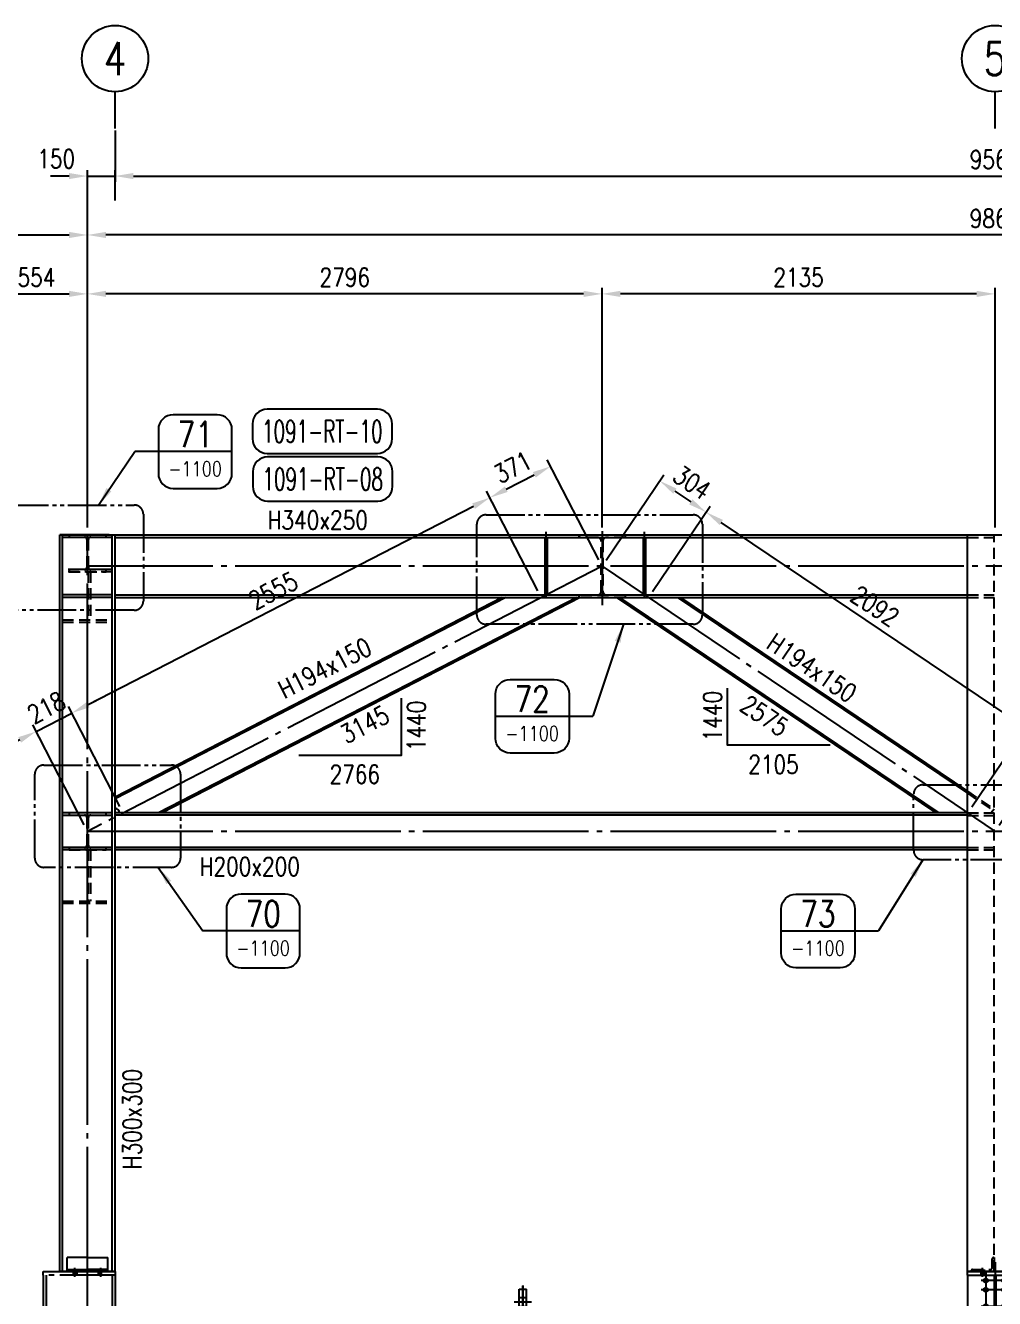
# Model space of a CAD drawing. Header units: millimetres. Extents: x 0 to 232280, y -26939 to 23794.
# Drawn here: x 179168 to 184434, y 4849 to 11764 of the extents above; entities that cross this region are included whole.
import ezdxf
from ezdxf.enums import TextEntityAlignment as Align

# ---------------------------------------------------------------- set-up
doc = ezdxf.new("R2010")
doc.units = ezdxf.units.MM
doc.header["$LTSCALE"] = 30
for name, pattern in [('JNK-CENTER', [34, 30, -1.5, 1, -1.5]), ('JNK-HIDDEN', [3, 2, -1]), ('JNK-PHANTOM', [15, 10, -1, 1, -1, 1, -1]), ('PH2', [15, 10, -1, 1, -1, 1, -1])]:
    doc.linetypes.add(name, pattern=pattern)
for name, color, linetype in [('CEN-R', 1, 'JNK-CENTER'), ('CON-C', 4, 'Continuous'), ('CON-G', 3, 'Continuous'), ('CON-W', 7, 'Continuous'), ('CON-Y', 2, 'Continuous'), ('det', 2, 'PH2'), ('Dim-W', 7, 'Continuous'), ('HID-Y', 2, 'JNK-HIDDEN'), ('PHA-M', 6, 'JNK-PHANTOM'), ('STL-OBJT', 7, 'Continuous')]:
    doc.layers.add(name, color=color, linetype=linetype)
doc.styles.add('SIMPLEX', font='simplex.shx', dxfattribs={"width": 0.8})
doc.dimstyles.new('DIM35', dxfattribs={"dimscale": 35, "dimtxt": 2.5, "dimasz": 2.5, "dimexe": 0.8, "dimexo": 1, "dimgap": 1, "dimtad": 1, "dimdec": 1, "dimdsep": 46, "dimtxsty": 'SIMPLEX', "dimcen": 0, "dimclrd": 7, "dimclre": 7, "dimclrt": 2, "dimadec": 1, "dimazin": 2, "dimtfac": 1, "dimtdec": 1, "dimtix": 1, "dimtmove": 2, "dimatfit": 2, "dimfxl": 1, "dimtfill": 1, "dimarcsym": 1})
doc.dimstyles.new('DIM40', dxfattribs={"dimscale": 40, "dimtxt": 2.5, "dimasz": 2.5, "dimexe": 1, "dimexo": 1, "dimgap": 1, "dimtad": 1, "dimdec": 0, "dimdsep": 46, "dimtxsty": 'SIMPLEX', "dimcen": 0, "dimclrd": 7, "dimclre": 7, "dimclrt": 2, "dimadec": 1, "dimazin": 2, "dimtfac": 1, "dimtdec": 0, "dimtix": 1, "dimtmove": 2, "dimatfit": 2, "dimfxl": 1, "dimtolj": 1, "dimtzin": 0, "dimarcsym": 1})

# ---------------------------------------------------------------- blocks, each defined once
blk = doc.blocks.new('*D2068')
at = {"layer": 'DEFPOINTS', "color": 0, "transparency": 16777216}
for p in [(179505.3, 10625.7), (178397.3, 8996.5), (179505.3, 8996.5)]:
    blk.add_point(p, dxfattribs=at)
at = {"layer": 'Dim-W', "color": 7, "linetype": 'ByBlock', "lineweight": -2, "transparency": 16777216}
for p, q in [((178397.3, 9036.5), (178397.3, 10657.7)), ((179505.3, 9036.5), (179505.3, 10657.7)), ((178497.3, 10625.7), (179405.3, 10625.7))]:
    blk.add_line(p, q, dxfattribs=at)
at = {"layer": 'Dim-W', "color": 7, "transparency": 16777216}
for points in [[(178497.3, 10642.4), (178497.3, 10609.1), (178397.3, 10625.7)], [(179405.3, 10642.4), (179405.3, 10609.1), (179505.3, 10625.7)]]:
    blk.add_solid(points, dxfattribs=at)
at = {"layer": 'Dim-W', "color": 2, "transparency": 16777216, "insert": (178951.3, 10715.7), "char_height": 100, "attachment_point": 5, "style": 'SIMPLEX', "bg_fill": 3, "box_fill_scale": 1.1, "bg_fill_color": 256, "bg_fill_true_color": 13158600, "bg_fill_transparency": 0}
blk.add_mtext('1108', dxfattribs=at)
blk = doc.blocks.new('*D2034')
at = {"layer": 'DEFPOINTS', "color": 0, "transparency": 16777216}
for p in [(182301.3, 10305.7), (182301.3, 8996.5), (184436.3, 8996.5)]:
    blk.add_point(p, dxfattribs=at)
at = {"layer": 'Dim-W', "color": 7, "linetype": 'ByBlock', "lineweight": -2, "transparency": 16777216}
for p, q in [((182301.3, 9036.5), (182301.3, 10337.7)), ((184336.3, 10305.7), (182401.3, 10305.7)), ((184436.3, 9036.5), (184436.3, 10337.7))]:
    blk.add_line(p, q, dxfattribs=at)
at = {"layer": 'Dim-W', "color": 7, "transparency": 16777216}
for points in [[(182401.3, 10322.4), (182401.3, 10289.1), (182301.3, 10305.7)], [(184336.3, 10322.4), (184336.3, 10289.1), (184436.3, 10305.7)]]:
    blk.add_solid(points, dxfattribs=at)
at = {"layer": 'Dim-W', "color": 2, "transparency": 16777216, "insert": (183368.8, 10395.7), "char_height": 100, "attachment_point": 5, "style": 'SIMPLEX', "bg_fill": 3, "box_fill_scale": 1.1, "bg_fill_color": 256, "bg_fill_true_color": 13158600, "bg_fill_transparency": 0}
blk.add_mtext('2135', dxfattribs=at)
blk = doc.blocks.new('*D2035')
at = {"layer": 'DEFPOINTS', "color": 0, "transparency": 16777216}
for p in [(179505.3, 10625.7), (179505.3, 8996.5), (189367.3, 8996.5)]:
    blk.add_point(p, dxfattribs=at)
at = {"layer": 'Dim-W', "color": 7, "linetype": 'ByBlock', "lineweight": -2, "transparency": 16777216}
for p, q in [((179505.3, 9036.5), (179505.3, 10657.7)), ((189367.3, 9036.5), (189367.3, 10657.7)), ((189267.3, 10625.7), (179605.3, 10625.7))]:
    blk.add_line(p, q, dxfattribs=at)
at = {"layer": 'Dim-W', "color": 7, "transparency": 16777216}
for points in [[(179605.3, 10642.4), (179605.3, 10609.1), (179505.3, 10625.7)], [(189267.3, 10642.4), (189267.3, 10609.1), (189367.3, 10625.7)]]:
    blk.add_solid(points, dxfattribs=at)
at = {"layer": 'Dim-W', "color": 2, "transparency": 16777216, "insert": (184436.3, 10715.7), "char_height": 100, "attachment_point": 5, "style": 'SIMPLEX', "bg_fill": 3, "box_fill_scale": 1.1, "bg_fill_color": 256, "bg_fill_true_color": 13158600, "bg_fill_transparency": 0}
blk.add_mtext('9862', dxfattribs=at)
blk = doc.blocks.new('*D2037')
at = {"layer": 'DEFPOINTS', "color": 0, "ltscale": 0.5, "transparency": 16777216}
for p in [(179505.3, 10305.7), (182301.3, 10305.7), (179505.3, 9036.5)]:
    blk.add_point(p, dxfattribs=at)
at = {"layer": 'Dim-W', "color": 7, "linetype": 'ByBlock', "lineweight": -2, "ltscale": 0.5, "transparency": 16777216}
for p, q in [((179505.3, 9076.5), (179505.3, 10345.7)), ((182201.3, 10305.7), (179605.3, 10305.7))]:
    blk.add_line(p, q, dxfattribs=at)
at = {"layer": 'Dim-W', "color": 7, "ltscale": 0.5, "transparency": 16777216}
for points in [[(179605.3, 10322.4), (179605.3, 10289.1), (179505.3, 10305.7)], [(182201.3, 10322.4), (182201.3, 10289.1), (182301.3, 10305.7)]]:
    blk.add_solid(points, dxfattribs=at)
at = {"layer": 'Dim-W', "color": 2, "ltscale": 0.5, "transparency": 16777216, "insert": (180903.3, 10395.7), "char_height": 100, "attachment_point": 5, "style": 'SIMPLEX'}
blk.add_mtext('\\A1;2796', dxfattribs=at)
blk = doc.blocks.new('col-line')
at = {"layer": 'CON-Y'}
blk.add_line((0, 3), (0, 8), dxfattribs=at)
blk.add_circle((0, 12.5), 4.5, dxfattribs=at)
at = {"layer": 'CON-C', "style": 'SIMPLEX', "width": 0.8}
blk.add_attdef('1', text='', height=4.5, dxfattribs=at).set_placement((0, 12.5), align=Align.MIDDLE_CENTER)
blk = doc.blocks.new('*D2039')
at = {"layer": 'DEFPOINTS', "color": 0, "transparency": 16777216}
for p in [(179655.3, 11233.7), (189217.3, 11233.7), (189217.3, 10945.7)]:
    blk.add_point(p, dxfattribs=at)
at = {"layer": 'Dim-W', "color": 7, "linetype": 'ByBlock', "lineweight": -2, "transparency": 16777216}
for p, q in [((179655.3, 11193.7), (179655.3, 10913.7)), ((189217.3, 11193.7), (189217.3, 10913.7)), ((179755.3, 10945.7), (189117.3, 10945.7))]:
    blk.add_line(p, q, dxfattribs=at)
at = {"layer": 'Dim-W', "color": 7, "transparency": 16777216}
for points in [[(179755.3, 10962.4), (179755.3, 10929.1), (179655.3, 10945.7)], [(189117.3, 10962.4), (189117.3, 10929.1), (189217.3, 10945.7)]]:
    blk.add_solid(points, dxfattribs=at)
at = {"layer": 'Dim-W', "color": 2, "transparency": 16777216, "insert": (184436.3, 11035.7), "char_height": 100, "attachment_point": 5, "style": 'SIMPLEX', "bg_fill": 3, "box_fill_scale": 1.1, "bg_fill_color": 256, "bg_fill_true_color": 13158600, "bg_fill_transparency": 0}
blk.add_mtext('9562', dxfattribs=at)
blk = doc.blocks.new('*D2041')
at = {"layer": 'DEFPOINTS', "color": 0, "transparency": 16777216}
for p in [(179655.3, 10945.7), (179655.3, 10772.6), (179505.3, 10153.9)]:
    blk.add_point(p, dxfattribs=at)
at = {"layer": 'Dim-W', "color": 7, "linetype": 'ByBlock', "lineweight": -2, "transparency": 16777216}
for p, q in [((179405.3, 10945.7), (179305.3, 10945.7)), ((179505.3, 10193.9), (179505.3, 10977.7)), ((179505.3, 10945.7), (179655.3, 10945.7)), ((179655.3, 10812.6), (179655.3, 10977.7)), ((179755.3, 10945.7), (179855.3, 10945.7))]:
    blk.add_line(p, q, dxfattribs=at)
at = {"layer": 'Dim-W', "color": 7, "transparency": 16777216}
blk.add_solid([(179755.3, 10962.4), (179755.3, 10929.1), (179655.3, 10945.7)], dxfattribs=at)
at = {"layer": 'Dim-W', "color": 2, "transparency": 16777216, "insert": (179335.3, 11039.1), "char_height": 100, "attachment_point": 5, "style": 'SIMPLEX', "bg_fill": 3, "box_fill_scale": 1.1, "bg_fill_color": 256, "bg_fill_true_color": 13158600, "bg_fill_transparency": 0}
blk.add_mtext('150', dxfattribs=at)
at = {"layer": 'Dim-W', "color": 7, "transparency": 16777216}
blk.add_solid([(179405.3, 10962.4), (179405.3, 10929.1), (179505.3, 10945.7)], dxfattribs=at)
blk = doc.blocks.new('A$C0FF90F90')
at = {"layer": 'Dim-W', "ltscale": 0.5}
blk.add_lwpolyline([(-70.3, -1485.7), (2297.7, -1485.7), (2322.9, -1449.6), (2304.1, -1519.2), (2334.6, -1485.7), (7267.6, -1485.7), (7292.8, -1449.6), (7274, -1519.2), (7304.5, -1485.7), (10458.5, -1485.7)], dxfattribs=at)
at = {"layer": 'PHA-M'}
for p, q in [((0, -20), (0, 0)), ((0, 0), (390, 0)), ((390, 0), (390, -20)), ((5321, 0), (5021, 0)), ((5021, -20), (5021, 0)), ((5171, 50), (5171, -1485.7)), ((5321, -20), (5321, 0)), ((10342, 0), (9952, 0)), ((9952, 0), (9952, -20)), ((10342, -20), (10342, 0)), ((0, -20), (0, -1485.7)), ((390, -20), (0, -20)), ((16, -20), (16, -1485.7)), ((374, -20), (374, -1485.7)), ((390, -20), (390, -1485.7)), ((5021, -20), (5021, -1485.7)), ((5021, -20), (5321, -20)), ((5247, -50), (5095, -50)), ((5121, 0), (5121, -221)), ((5166, -20), (5166, -1485.7)), ((5176, -20), (5176, -1485.7)), ((5221, 0), (5221, -221)), ((5321, -20), (5321, -1485.7)), ((9952, -20), (9952, -1485.7)), ((9952, -20), (10342, -20)), ((9968, -20), (9968, -1485.7)), ((10326, -20), (10326, -1485.7)), ((10342, -20), (10342, -1485.7)), ((2586, -266), (2586, -96)), ((2586, -96), (2626, -96)), ((2606, -76.3), (2606, -266)), ((2606, -326.4), (2606, -77.9)), ((2626, -266), (2626, -96)), ((5247, -100), (5095, -100)), ((7716, -266), (7716, -96)), ((7756, -96), (7716, -96)), ((7736, -76.3), (7736, -266)), ((7736, -326.4), (7736, -77.9)), ((7756, -266), (7756, -96)), ((2558.5, -166), (2653.5, -166)), ((2586, -142), (2626, -142)), ((2586, -190), (2626, -190)), ((5247, -190), (5095, -190)), ((7783.5, -166), (7688.5, -166)), ((7756, -142), (7716, -142)), ((7756, -190), (7716, -190)), ((2416, -266), (2796, -266)), ((2416, -266), (2416, -306)), ((2444.5, -266), (2444.5, -306)), ((2456, -256), (2456, -325)), ((2467.5, -266), (2467.5, -306)), ((2744.5, -266), (2744.5, -306)), ((2756, -256), (2756, -325)), ((2767.5, -266), (2767.5, -306)), ((2796, -266), (2796, -306)), ((7926, -266), (7546, -266)), ((7546, -266), (7546, -306)), ((7574.5, -266), (7574.5, -306)), ((7586, -256), (7586, -325)), ((7597.5, -266), (7597.5, -306)), ((7874.5, -266), (7874.5, -306)), ((7886, -256), (7886, -325)), ((7897.5, -266), (7897.5, -306)), ((7926, -266), (7926, -306)), ((140, -306), (390, -306)), ((140, -396), (140, -306)), ((155.4, -327.8), (150, -389.6)), ((360.6, -315), (169.4, -315)), ((380, -389.6), (374.6, -327.8)), ((5021, -300), (390, -300)), ((5021, -306), (390, -306)), ((390, -306), (390, -1485.7)), ((390, -306), (390, -396)), ((390, -315), (5166, -315)), ((396.5, -315), (396.5, -1485.7)), ((465, -396), (465, -315)), ((494.5, -300), (494.5, -315)), ((506, -285), (506, -330)), ((517.5, -300), (517.5, -315)), ((754.5, -300), (754.5, -315)), ((766, -285), (766, -330)), ((777.5, -300), (777.5, -315)), ((1054.5, -300), (1054.5, -315)), ((1066, -285), (1066, -330)), ((1077.5, -300), (1077.5, -315)), ((1354.5, -300), (1354.5, -315)), ((1366, -285), (1366, -330)), ((1377.5, -300), (1377.5, -315)), ((1525, -396), (1525, -315)), ((1584, -1485.7), (1584, -315)), ((1590, -396), (1590, -315)), ((1654.5, -300), (1654.5, -315)), ((1666, -285), (1666, -330)), ((1677.5, -300), (1677.5, -315)), ((1954.5, -300), (1954.5, -315)), ((1966, -285), (1966, -330)), ((1977.5, -300), (1977.5, -315)), ((2144.5, -300), (2144.5, -315)), ((2156, -285), (2156, -330)), ((2167.5, -300), (2167.5, -315)), ((2416, -306), (2796, -306)), ((2444.5, -300), (2444.5, -315)), ((2456, -285), (2456, -330)), ((2467.5, -300), (2467.5, -315)), ((2596, -315), (2596, -396)), ((2606, -306), (2606, -629.9)), ((2616, -315), (2616, -396)), ((2744.5, -300), (2744.5, -315)), ((2756, -285), (2756, -330)), ((2767.5, -300), (2767.5, -315)), ((2790, -396), (2790, -315)), ((2796, -1485.7), (2796, -315)), ((2855, -396), (2855, -315)), ((3024.5, -300), (3024.5, -315)), ((3036, -285), (3036, -330)), ((3047.5, -300), (3047.5, -315)), ((3274.5, -300), (3274.5, -315)), ((3286, -285), (3286, -330)), ((3297.5, -300), (3297.5, -315)), ((3604.5, -300), (3604.5, -315)), ((3616, -285), (3616, -330)), ((3627.5, -300), (3627.5, -315)), ((3904.5, -300), (3904.5, -315)), ((3916, -285), (3916, -330)), ((3927.5, -300), (3927.5, -315)), ((3990, -396), (3990, -315)), ((3996, -315), (3996, -1485.7)), ((4055, -396), (4055, -315)), ((4204.5, -300), (4204.5, -315)), ((4216, -285), (4216, -330)), ((4227.5, -300), (4227.5, -315)), ((4504.5, -300), (4504.5, -315)), ((4516, -285), (4516, -330)), ((4527.5, -300), (4527.5, -315)), ((4804.5, -300), (4804.5, -315)), ((4816, -285), (4816, -330)), ((4827.5, -300), (4827.5, -315)), ((4954.5, -300), (4954.5, -315)), ((4966, -285), (4966, -330)), ((4977.5, -300), (4977.5, -315)), ((5166, -306), (5021, -306)), ((5176, -306), (5321, -306)), ((9952, -315), (5176, -315)), ((5321, -300), (9952, -300)), ((9952, -306), (5321, -306)), ((5364.5, -300), (5364.5, -315)), ((5376, -285), (5376, -330)), ((5387.5, -300), (5387.5, -315)), ((5514.5, -300), (5514.5, -315)), ((5526, -285), (5526, -330)), ((5537.5, -300), (5537.5, -315)), ((5814.5, -300), (5814.5, -315)), ((5826, -285), (5826, -330)), ((5837.5, -300), (5837.5, -315)), ((6114.5, -300), (6114.5, -315)), ((6126, -285), (6126, -330)), ((6137.5, -300), (6137.5, -315)), ((6287, -396), (6287, -315)), ((6346, -315), (6346, -1485.7)), ((6352, -396), (6352, -315)), ((6414.5, -300), (6414.5, -315)), ((6426, -285), (6426, -330)), ((6437.5, -300), (6437.5, -315)), ((6714.5, -300), (6714.5, -315)), ((6726, -285), (6726, -330)), ((6737.5, -300), (6737.5, -315)), ((7014.5, -300), (7014.5, -315)), ((7026, -285), (7026, -330)), ((7037.5, -300), (7037.5, -315)), ((7294.5, -300), (7294.5, -315)), ((7306, -285), (7306, -330)), ((7317.5, -300), (7317.5, -315)), ((7487, -396), (7487, -315)), ((7926, -306), (7546, -306)), ((7546, -1485.7), (7546, -315)), ((7552, -396), (7552, -315)), ((7574.5, -300), (7574.5, -315)), ((7586, -285), (7586, -330)), ((7597.5, -300), (7597.5, -315)), ((7726, -315), (7726, -396)), ((7736, -306), (7736, -629.9)), ((7746, -315), (7746, -396)), ((7874.5, -300), (7874.5, -315)), ((7886, -285), (7886, -330)), ((7897.5, -300), (7897.5, -315)), ((8174.5, -300), (8174.5, -315)), ((8186, -285), (8186, -330)), ((8197.5, -300), (8197.5, -315)), ((8364.5, -300), (8364.5, -315)), ((8376, -285), (8376, -330)), ((8387.5, -300), (8387.5, -315)), ((8664.5, -300), (8664.5, -315)), ((8676, -285), (8676, -330)), ((8687.5, -300), (8687.5, -315)), ((8752, -396), (8752, -315)), ((8758, -1485.7), (8758, -315)), ((8817, -396), (8817, -315)), ((8964.5, -300), (8964.5, -315)), ((8976, -285), (8976, -330)), ((8987.5, -300), (8987.5, -315)), ((9264.5, -300), (9264.5, -315)), ((9276, -285), (9276, -330)), ((9287.5, -300), (9287.5, -315)), ((9564.5, -300), (9564.5, -315)), ((9576, -285), (9576, -330)), ((9587.5, -300), (9587.5, -315)), ((9824.5, -300), (9824.5, -315)), ((9836, -285), (9836, -330)), ((9847.5, -300), (9847.5, -315)), ((9877, -396), (9877, -315)), ((9945.5, -315), (9945.5, -1485.7)), ((9952, -306), (9952, -1485.7)), ((10202, -306), (9952, -306)), ((9952, -306), (9952, -396)), ((9962, -389.6), (9967.4, -327.8)), ((9981.4, -315), (10172.6, -315)), ((10186.6, -327.8), (10192, -389.6)), ((10202, -396), (10202, -306)), ((143, -396), (140, -396)), ((411.5, -366), (359, -366)), ((396.5, -354.5), (374, -354.5)), ((396.5, -377.5), (374, -377.5)), ((390, -396), (387, -396)), ((5021, -396), (390, -396)), ((5281, -356), (425, -356)), ((425, -356), (425, -1485.7)), ((465, -396), (465, -1485.7)), ((1525, -396), (1525, -1485.7)), ((1590, -396), (1590, -1485.7)), ((2506, -396), (2506, -596)), ((2596, -396), (2596, -596)), ((2616, -396), (2616, -596)), ((2706, -396), (2706, -596)), ((2790, -396), (2790, -1485.7)), ((2855, -396), (2855, -1485.7)), ((3990, -396), (3990, -1485.7)), ((4055, -1485.7), (4055, -396)), ((5166, -396), (5021, -396)), ((5176, -396), (5321, -396)), ((5281, -356), (9917, -356)), ((5321, -396), (9952, -396)), ((6287, -1485.7), (6287, -396)), ((6352, -396), (6352, -1485.7)), ((7487, -396), (7487, -1485.7)), ((7552, -396), (7552, -1485.7)), ((7636, -396), (7636, -596)), ((7726, -396), (7726, -596)), ((7746, -396), (7746, -596)), ((7836, -396), (7836, -596)), ((8752, -396), (8752, -1485.7)), ((8817, -396), (8817, -1485.7)), ((9877, -396), (9877, -1485.7)), ((9917, -356), (9917, -1485.7)), ((9930.5, -366), (9983, -366)), ((9945.5, -354.5), (9968, -354.5)), ((9945.5, -377.5), (9968, -377.5)), ((9952, -396), (9955, -396)), ((10199, -396), (10202, -396)), ((411.5, -516), (359, -516)), ((396.5, -504.5), (374, -504.5)), ((396.5, -527.5), (374, -527.5)), ((9930.5, -516), (9983, -516)), ((9945.5, -504.5), (9968, -504.5)), ((9945.5, -527.5), (9968, -527.5)), ((2506, -596), (2706, -596)), ((7836, -596), (7636, -596)), ((411.5, -746), (359, -746)), ((411.5, -746), (359, -746)), ((396.5, -734.5), (374, -734.5)), ((396.5, -734.5), (374, -734.5)), ((396.5, -757.5), (374, -757.5)), ((396.5, -757.5), (374, -757.5)), ((9930.5, -746), (9983, -746)), ((9930.5, -746), (9983, -746)), ((9945.5, -734.5), (9968, -734.5)), ((9945.5, -734.5), (9968, -734.5)), ((9945.5, -757.5), (9968, -757.5)), ((9945.5, -757.5), (9968, -757.5)), ((396.5, -964.5), (374, -964.5)), ((9945.5, -964.5), (9968, -964.5)), ((265, -1030), (390, -1030)), ((265, -1095), (265, -1030)), ((372.1, -1036), (282.9, -1036)), ((411.5, -976), (359, -976)), ((396.5, -987.5), (374, -987.5)), ((390, -1030), (390, -1095)), ((9930.5, -976), (9983, -976)), ((9945.5, -987.5), (9968, -987.5)), ((10077, -1030), (9952, -1030)), ((9952, -1030), (9952, -1095)), ((9969.9, -1036), (10059.1, -1036)), ((10077, -1095), (10077, -1030)), ((266.8, -1095), (265, -1095)), ((274.9, -1043.3), (270.7, -1091.3)), ((384.3, -1091.3), (380.1, -1043.3)), ((390, -1095), (388.2, -1095)), ((9952, -1095), (9953.8, -1095)), ((9957.7, -1091.3), (9961.9, -1043.3)), ((10067.1, -1043.3), (10071.3, -1091.3)), ((10075.2, -1095), (10077, -1095)), ((411.5, -1206), (359, -1206)), ((396.5, -1194.5), (374, -1194.5)), ((396.5, -1217.5), (374, -1217.5)), ((9930.5, -1206), (9983, -1206)), ((9945.5, -1194.5), (9968, -1194.5)), ((9945.5, -1217.5), (9968, -1217.5))]:
    blk.add_line(p, q, dxfattribs=at)
for centre in [(5121, -50), (5221, -50), (5121, -100), (5221, -100), (5121, -190), (5221, -190)]:
    blk.add_circle(centre, 11.5, dxfattribs=at)
for centre, radius, start, end in [((169.4, -329), 14, 90, 175), ((360.6, -329), 14, 5, 90), ((9981.4, -329), 14, 90, 175), ((10172.6, -329), 14, 5, 90), ((143, -389), 7, 270, 355), ((387, -389), 7, 185, 270), ((9955, -389), 7, 270, 355), ((10199, -389), 7, 185, 270), ((282.9, -1044), 8, 90, 175), ((372.1, -1044), 8, 5, 90), ((9969.9, -1044), 8, 90, 175), ((10059.1, -1044), 8, 5, 90), ((266.8, -1091), 4, 270, 355), ((388.2, -1091), 4, 185, 270), ((9953.8, -1091), 4, 270, 355), ((10075.2, -1091), 4, 185, 270)]:
    blk.add_arc(centre, radius, start, end, dxfattribs=at)
blk = doc.blocks.new('*D1992')
at = {"layer": 'DEFPOINTS', "color": 0, "ltscale": 0.5, "transparency": 16777216}
for p in [(179505.3, 10305.7), (178951.3, 9345.1), (179505.3, 9076.5)]:
    blk.add_point(p, dxfattribs=at)
at = {"layer": 'Dim-W', "color": 7, "linetype": 'ByBlock', "lineweight": -2, "ltscale": 0.5, "transparency": 16777216}
for p, q in [((178951.3, 9385.1), (178951.3, 10345.7)), ((179051.3, 10305.7), (179405.3, 10305.7)), ((179505.3, 9116.5), (179505.3, 10345.7))]:
    blk.add_line(p, q, dxfattribs=at)
at = {"layer": 'Dim-W', "color": 7, "ltscale": 0.5, "transparency": 16777216}
for points in [[(179051.3, 10322.4), (179051.3, 10289.1), (178951.3, 10305.7)], [(179405.3, 10322.4), (179405.3, 10289.1), (179505.3, 10305.7)]]:
    blk.add_solid(points, dxfattribs=at)
at = {"layer": 'Dim-W', "color": 2, "ltscale": 0.5, "transparency": 16777216, "insert": (179228.3, 10395.7), "char_height": 100, "attachment_point": 5, "style": 'SIMPLEX'}
blk.add_mtext('\\A1;554', dxfattribs=at)
blk = doc.blocks.new('A$C07F72FA7')
at = {"layer": 'CON-W'}
h = blk.add_hatch(color=256, dxfattribs=at)
h.paths.add_polyline_path([(51.5, -65), (40, -65), (40, -75), (51.5, -75)])
h.paths.add_polyline_path([(51.5, -75), (40, -75), (40, -95), (51.5, -95)])
h.paths.add_polyline_path([(40, -75), (28.5, -75), (28.5, -95), (40, -95)])
h.paths.add_polyline_path([(40, -75), (40, -65), (28.5, -65), (28.5, -75)])
h = blk.add_hatch(color=256, dxfattribs=at)
h.paths.add_polyline_path([(168.5, -65), (180, -65), (180, -75), (168.5, -75)])
h.paths.add_polyline_path([(168.5, -75), (180, -75), (180, -95), (168.5, -95)])
h.paths.add_polyline_path([(180, -75), (191.5, -75), (191.5, -95), (180, -95)])
h.paths.add_polyline_path([(180, -75), (180, -65), (191.5, -65), (191.5, -75)])
at = {"layer": 'CEN-R'}
for p, q in [((40, -55), (40, -105)), ((180, -55), (180, -105))]:
    blk.add_line(p, q, dxfattribs=at)
at = {"layer": 'CON-G'}
for p, q in [((0, -75), (0, 0)), ((110, 0), (0, 0)), ((110, 0), (220, 0)), ((220, -75), (220, 0)), ((0, -65), (110, -65)), ((220, -65), (110, -65)), ((0, -75), (110, -75)), ((220, -75), (110, -75))]:
    blk.add_line(p, q, dxfattribs=at)
at = {"layer": 'HID-Y'}
for p, q in [((51.5, -65), (51.5, -95)), ((168.5, -65), (168.5, -95))]:
    blk.add_line(p, q, dxfattribs=at)
blk = doc.blocks.new('*D1958')
at = {"layer": 'DEFPOINTS', "color": 0, "ltscale": 0.5, "transparency": 16777216}
for p in [(179420.1, 8028.8), (179699.4, 7486.5), (179505.3, 7386.5)]:
    blk.add_point(p, dxfattribs=at)
at = {"layer": 'Dim-W', "color": 7, "linetype": 'ByBlock', "lineweight": -2, "ltscale": 0.5, "transparency": 16777216}
for p, q in [((179509, 8074.6), (179597.9, 8120.4)), ((179226, 7928.8), (179420.1, 8028.8)), ((179681.1, 7522.1), (179401.8, 8064.4)), ((179487, 7422.1), (179207.7, 7964.4)), ((179137.1, 7883), (179048.2, 7837.3))]:
    blk.add_line(p, q, dxfattribs=at)
at = {"layer": 'Dim-W', "color": 7, "ltscale": 0.5, "transparency": 16777216}
for points in [[(179501.4, 8089.4), (179516.7, 8059.8), (179420.1, 8028.8)], [(179129.4, 7897.9), (179144.7, 7868.2), (179226, 7928.8)]]:
    blk.add_solid(points, dxfattribs=at)
at = {"layer": 'Dim-W', "color": 2, "ltscale": 0.5, "transparency": 16777216, "insert": (179281.9, 8058.8), "char_height": 100, "attachment_point": 5, "rotation": 27.24944, "style": 'SIMPLEX'}
blk.add_mtext('\\A1;218', dxfattribs=at)
blk = doc.blocks.new('*D1959')
at = {"layer": 'DEFPOINTS', "color": 0, "ltscale": 0.5, "transparency": 16777216}
for p in [(181691.9, 9198.8), (181971.2, 8656.5), (179699.4, 7486.5)]:
    blk.add_point(p, dxfattribs=at)
at = {"layer": 'Dim-W', "color": 7, "linetype": 'ByBlock', "lineweight": -2, "ltscale": 0.5, "transparency": 16777216}
for p, q in [((181952.9, 8692.1), (181673.6, 9234.4)), ((179509, 8074.6), (181603, 9153)), ((179681.1, 7522.1), (179401.8, 8064.4))]:
    blk.add_line(p, q, dxfattribs=at)
at = {"layer": 'Dim-W', "color": 7, "ltscale": 0.5, "transparency": 16777216}
for points in [[(181595.4, 9167.9), (181610.6, 9138.2), (181691.9, 9198.8)], [(179501.4, 8089.4), (179516.7, 8059.8), (179420.1, 8028.8)]]:
    blk.add_solid(points, dxfattribs=at)
at = {"layer": 'Dim-W', "color": 2, "ltscale": 0.5, "transparency": 16777216, "insert": (180514.8, 8693.8), "char_height": 100, "attachment_point": 5, "rotation": 27.24944, "style": 'SIMPLEX'}
blk.add_mtext('\\A1;2555', dxfattribs=at)
blk = doc.blocks.new('*D1960')
at = {"layer": 'DEFPOINTS', "color": 0, "ltscale": 0.5, "transparency": 16777216}
for p in [(182022, 9368.8), (182301.3, 8826.5), (181971.2, 8656.5)]:
    blk.add_point(p, dxfattribs=at)
at = {"layer": 'Dim-W', "color": 7, "linetype": 'ByBlock', "lineweight": -2, "ltscale": 0.5, "transparency": 16777216}
for p, q in [((182283, 8862.1), (182003.7, 9404.4)), ((181780.8, 9244.6), (181933.1, 9323)), ((181952.9, 8692.1), (181673.6, 9234.4))]:
    blk.add_line(p, q, dxfattribs=at)
at = {"layer": 'Dim-W', "color": 7, "ltscale": 0.5, "transparency": 16777216}
for points in [[(181925.4, 9337.9), (181940.7, 9308.2), (182022, 9368.8)], [(181773.2, 9259.4), (181788.4, 9229.8), (181691.9, 9198.8)]]:
    blk.add_solid(points, dxfattribs=at)
at = {"layer": 'Dim-W', "color": 2, "ltscale": 0.5, "transparency": 16777216, "insert": (181815.7, 9363.8), "char_height": 100, "attachment_point": 5, "rotation": 27.24944, "style": 'SIMPLEX'}
blk.add_mtext('\\A1;371', dxfattribs=at)
blk = doc.blocks.new('*D1961')
at = {"layer": 'DEFPOINTS', "color": 0, "ltscale": 0.5, "transparency": 16777216}
for p in [(182866.1, 9120.3), (182301.3, 8826.5), (182553.3, 8656.5)]:
    blk.add_point(p, dxfattribs=at)
at = {"layer": 'Dim-W', "color": 7, "linetype": 'ByBlock', "lineweight": -2, "ltscale": 0.5, "transparency": 16777216}
for p, q in [((182323.6, 8859.7), (182636.4, 9323.4)), ((182697, 9234.4), (182783.2, 9176.2)), ((182575.7, 8689.7), (182888.5, 9153.4))]:
    blk.add_line(p, q, dxfattribs=at)
at = {"layer": 'Dim-W', "color": 7, "ltscale": 0.5, "transparency": 16777216}
for points in [[(182706.3, 9248.2), (182687.6, 9220.6), (182614.1, 9290.3)], [(182792.5, 9190), (182773.9, 9162.4), (182866.1, 9120.3)]]:
    blk.add_solid(points, dxfattribs=at)
at = {"layer": 'Dim-W', "color": 2, "ltscale": 0.5, "transparency": 16777216, "insert": (182790.4, 9279.9), "char_height": 100, "attachment_point": 5, "rotation": 326.0014, "style": 'SIMPLEX'}
blk.add_mtext('\\A1;304', dxfattribs=at)
blk = doc.blocks.new('*D1962')
at = {"layer": 'DEFPOINTS', "color": 0, "ltscale": 0.5, "transparency": 16777216}
for p in [(184749.1, 7850.3), (184288, 7486.5), (184436.3, 7386.5)]:
    blk.add_point(p, dxfattribs=at)
at = {"layer": 'Dim-W', "color": 7, "linetype": 'ByBlock', "lineweight": -2, "ltscale": 0.5, "transparency": 16777216}
for p, q in [((184517.9, 8006.2), (184435, 8062.1)), ((184310.4, 7519.7), (184623.2, 7983.4)), ((184458.6, 7419.7), (184771.4, 7883.4)), ((184600.8, 7950.3), (184749.1, 7850.3)), ((184832, 7794.4), (184914.9, 7738.5))]:
    blk.add_line(p, q, dxfattribs=at)
at = {"layer": 'Dim-W', "color": 7, "ltscale": 0.5, "transparency": 16777216}
for points in [[(184527.2, 8020), (184508.6, 7992.4), (184600.8, 7950.3)], [(184841.3, 7808.2), (184822.6, 7780.6), (184749.1, 7850.3)]]:
    blk.add_solid(points, dxfattribs=at)
at = {"layer": 'Dim-W', "color": 2, "ltscale": 0.5, "transparency": 16777216, "insert": (184725.3, 7974.9), "char_height": 100, "attachment_point": 5, "rotation": 326.0014, "style": 'SIMPLEX'}
blk.add_mtext('\\A1;179', dxfattribs=at)
blk = doc.blocks.new('*D1963')
at = {"layer": 'DEFPOINTS', "color": 0, "ltscale": 0.5, "transparency": 16777216}
for p in [(182866.1, 9120.3), (182553.3, 8656.5), (184288, 7486.5)]:
    blk.add_point(p, dxfattribs=at)
at = {"layer": 'Dim-W', "color": 7, "linetype": 'ByBlock', "lineweight": -2, "ltscale": 0.5, "transparency": 16777216}
for p, q in [((182575.7, 8689.7), (182888.5, 9153.4)), ((184517.9, 8006.2), (182949, 9064.4)), ((184310.4, 7519.7), (184623.2, 7983.4))]:
    blk.add_line(p, q, dxfattribs=at)
at = {"layer": 'Dim-W', "color": 7, "ltscale": 0.5, "transparency": 16777216}
for points in [[(182958.3, 9078.2), (182939.7, 9050.6), (182866.1, 9120.3)], [(184527.2, 8020), (184508.6, 7992.4), (184600.8, 7950.3)]]:
    blk.add_solid(points, dxfattribs=at)
at = {"layer": 'Dim-W', "color": 2, "ltscale": 0.5, "transparency": 16777216, "insert": (183783.8, 8609.9), "char_height": 100, "attachment_point": 5, "rotation": 326.0014, "style": 'SIMPLEX'}
blk.add_mtext('\\A1;2092', dxfattribs=at)
blk = doc.blocks.new('det-tag')
at = {"layer": 'CON-Y'}
blk.add_line((5, 0), (-5, 0), dxfattribs=at)
blk.add_lwpolyline([(-3, -5), (3, -5, 0.414214), (5, -3), (5, 3, 0.414214), (3, 5), (-3, 5, 0.414214), (-5, 3), (-5, -3, 0.414214)], format="xyb", close=True, dxfattribs=at)
at = {"layer": 'CON-G', "style": 'SIMPLEX', "width": 0.8}
blk.add_attdef('TAG', text='', height=3.5, dxfattribs=at).set_placement((0.02, 0.58), align=Align.CENTER)
at = {"layer": 'CON-Y', "style": 'SIMPLEX', "width": 0.8}
blk.add_attdef('-8888', text='', height=2, dxfattribs=at).set_placement((0, -3.34), align=Align.CENTER)
blk = doc.blocks.new('DUCT-TAG')
at = {"layer": 'CON-G'}
blk.add_lwpolyline([(-9.49, -1), (-9.49, 1, -0.414214), (-7.49, 3), (7.49, 3, -0.414214), (9.49, 1), (9.49, -1, -0.414214), (7.49, -3), (-7.49, -3, -0.414214)], format="xyb", close=True, dxfattribs=at)
at = {"layer": 'CON-G', "style": 'SIMPLEX', "width": 1.246304}
blk.add_attdef('NAME', text='', height=3, dxfattribs=at).set_placement((-8.19, -1.5), (8.19, -1.5), align=Align.FIT)
at = {"layer": 'CON-Y', "style": 'SIMPLEX'}
blk.add_attdef('ELEVATION', text='', height=2, dxfattribs=at).set_placement((0, -6.02), align=Align.CENTER)

msp = doc.modelspace()

# ---------------------------------------------------------------- hatches: boundary and pattern name
at = {"layer": 'CON-W'}
h = msp.add_hatch(color=256, dxfattribs=at)
h.paths.add_polyline_path([(184377.77, 5006.53), (184366.27, 5006.53), (184366.27, 4996.53), (184377.77, 4996.53)])
h.paths.add_polyline_path([(184377.77, 4996.53), (184366.27, 4996.53), (184366.27, 4976.53), (184377.77, 4976.53)])
h.paths.add_polyline_path([(184366.27, 4996.53), (184354.77, 4996.53), (184354.77, 4976.53), (184366.27, 4976.53)])
h.paths.add_polyline_path([(184366.27, 4996.53), (184366.27, 5006.53), (184354.77, 5006.53), (184354.77, 4996.53)])

# ---------------------------------------------------------------- linework, layer by layer
at = {"layer": 'CEN-R'}
for p, q in [((189367.27, 8826.53), (179505.27, 8826.53)), ((182301.27, 8826.53), (179505.27, 7386.53)), ((182301.27, 8826.53), (184436.27, 7386.53)), ((189367.27, 7386.53), (179505.27, 7386.53)), ((184366.27, 5016.53), (184366.27, 4966.53))]:
    msp.add_line(p, q, dxfattribs=at)
at = {"layer": 'CON-G'}
for p, q in [((179640.27, 8670.53), (179370.27, 8670.53)), ((179640.27, 8656.53), (179370.27, 8656.53)), ((179655.27, 8670.53), (184286.27, 8670.53)), ((179655.27, 8656.53), (184286.27, 8656.53)), ((179655.27, 8656.53), (184286.27, 8656.53)), ((181759.34, 8656.53), (179655.27, 7572.89)), ((181778.99, 8656.53), (179655.27, 7562.77)), ((182163.39, 8656.53), (179891.64, 7486.53)), ((182183.04, 8656.53), (179911.29, 7486.53)), ((182379.85, 8656.53), (184114.54, 7486.53)), ((182395.95, 8656.53), (184130.63, 7486.53)), ((182710.7, 8656.53), (184286.27, 7593.85)), ((182726.79, 8656.53), (184286.27, 7604.7)), ((179640.27, 7486.53), (179370.27, 7486.53)), ((179640.27, 7472.53), (179370.27, 7472.53)), ((184286.27, 7486.53), (179655.27, 7486.53)), ((184286.27, 7474.53), (179655.27, 7474.53)), ((179640.27, 7298.53), (179370.27, 7298.53)), ((179640.27, 7286.53), (179370.27, 7286.53)), ((179641.27, 7298.53), (179371.27, 7298.53)), ((179641.27, 7286.53), (179371.27, 7286.53)), ((184286.27, 7298.53), (179655.27, 7298.53)), ((184286.27, 7286.53), (179655.27, 7286.53)), ((179655.27, 4996.53), (179355.27, 4996.53)), ((179655.27, 4996.53), (179355.27, 4996.53)), ((179355.27, 4996.53), (179655.27, 4996.53)), ((184286.27, 4996.53), (184586.27, 4996.53))]:
    msp.add_line(p, q, dxfattribs=at)
msp.add_arc((179655.27, 7486.53), 25, 0, 90, dxfattribs=at)
at = {"layer": 'CON-W'}
for p, q in [((182121.91, 8011.66), (182250.45, 8011.66)), ((180259.87, 6845.27), (180131.33, 6845.27)), ((183674.63, 6845.27), (183803.16, 6845.27))]:
    msp.add_line(p, q, dxfattribs=at)
at = {"layer": 'det', "ltscale": 0.7}
for points in [[(179219.03, 7696.44, -0.4142136), (179269.03, 7746.44), (179961.28, 7746.44, -0.4142136), (180011.28, 7696.44), (180011.28, 7240.89, -0.4142136), (179961.28, 7190.89), (179269.03, 7190.89, -0.4142136), (179219.03, 7240.89)], [(183994.29, 7588.77, -0.4142136), (184044.29, 7638.77), (184828.25, 7638.77, -0.4142136), (184878.25, 7588.77), (184878.25, 7282.49, -0.4142136), (184828.25, 7232.49), (184044.29, 7232.49, -0.4142136), (183994.29, 7282.49)]]:
    msp.add_lwpolyline(points, format="xyb", close=True, dxfattribs=at)
at = {"layer": 'Dim-W', "ltscale": 0.5}
for points in [[(183540.48, 7853.67), (182983.42, 7853.67), (182983.42, 8163.95)], [(180654.12, 7800.24), (181211.18, 7800.24), (181211.18, 8110.52)]]:
    msp.add_lwpolyline(points, dxfattribs=at)
at = {"layer": 'HID-Y'}
for p, q in [((179640.27, 8808.53), (179370.27, 8808.53)), ((179640.27, 8796.53), (179370.27, 8796.53)), ((179509.27, 8796.53), (179509.27, 8534.53)), ((179521.27, 8796.53), (179521.27, 8534.53)), ((184286.27, 8670.53), (184431.27, 8670.53)), ((184286.27, 8656.53), (184431.27, 8656.53)), ((179370.27, 8534.53), (179640.27, 8534.53)), ((179370.27, 8522.53), (179640.27, 8522.53)), ((184286.27, 7604.7), (184431.27, 7506.9)), ((184286.27, 7593.85), (184425.76, 7499.77)), ((184286.27, 7486.53), (184431.27, 7486.53)), ((184286.27, 7472.53), (184431.27, 7472.53)), ((184431.27, 7506.9), (184415.52, 7486.53)), ((179509.27, 7286.53), (179509.27, 7007.57)), ((179521.27, 7286.53), (179521.27, 7007.57)), ((184286.27, 7298.53), (184431.27, 7298.53)), ((184286.27, 7286.53), (184431.27, 7286.53)), ((179370.27, 7007.57), (179640.27, 7007.57)), ((179370.27, 6995.57), (179640.27, 6995.57)), ((184377.77, 5006.53), (184377.77, 4976.53))]:
    msp.add_line(p, q, dxfattribs=at)
for points in [[(179606.27, 7286.53), (179606.27, 7298.53), (179523.27, 7298.53, -0.4142136), (179510.27, 7311.53), (179510.27, 7461.53, -0.4142136), (179523.27, 7474.53), (179606.27, 7474.53), (179606.27, 7486.53), (179406.27, 7486.53), (179406.27, 7474.53), (179489.27, 7474.53, -0.4142136), (179502.27, 7461.53), (179502.27, 7311.53, -0.4142136), (179489.27, 7298.53), (179406.27, 7298.53), (179406.27, 7286.53)], [(184431.27, 4996.53), (184306.27, 4996.53), (184306.27, 4999.53, -0.4142136), (184313.27, 5006.53), (184411.27, 5006.53, 0.4142136), (184421.27, 5016.53), (184421.27, 5064.53, -0.4142136), (184428.27, 5071.53), (184431.27, 5071.53)]]:
    msp.add_lwpolyline(points, format="xyb", close=True, dxfattribs=at)

# ---------------------------------------------------------------- block references
at = {"layer": 'CON-W', "xscale": 40, "yscale": 40, "zscale": 40}
for name, p, values in [('col-line', (179655.27, 11083.68), {'1': '4'}), ('col-line', (184436.27, 11083.68), {'1': '5'}), ('det-tag', (180459.87, 6845.27), {'TAG': '70', '-8888': '-1100'})]:
    msp.add_blockref(name, p, dxfattribs=at).add_auto_attribs(values)
at = {"layer": 'CON-W'}
ref = msp.add_blockref('det-tag', (181921.91, 8011.66), dxfattribs=dict(at, xscale=-40, yscale=40, zscale=40))
ref.add_attrib('TAG', '72', dxfattribs={"layer": 'CON-G', "height": 140, "style": 'SIMPLEX', "width": 0.8}).set_placement((181920.98, 8034.86), align=Align.CENTER)
ref.add_attrib('-8888', '-1100', dxfattribs={"layer": 'CON-Y', "height": 80, "style": 'SIMPLEX', "width": 0.8}).set_placement((181921.91, 7878.06), align=Align.CENTER)
ref = msp.add_blockref('det-tag', (183474.63, 6845.27), dxfattribs=dict(at, xscale=-40, yscale=40, zscale=40))
ref.add_attrib('TAG', '73', dxfattribs={"layer": 'CON-G', "height": 140, "style": 'SIMPLEX', "width": 0.8}).set_placement((183473.69, 6868.47), align=Align.CENTER)
ref.add_attrib('-8888', '-1100', dxfattribs={"layer": 'CON-Y', "height": 80, "style": 'SIMPLEX', "width": 0.8}).set_placement((183474.63, 6711.67), align=Align.CENTER)
at = {"layer": 'Dim-W', "ltscale": 0.5}
for name, p in [('A$C07F72FA7', (179395.27, 5071.53)), ('A$C0FF90F90', (179265.27, 4996.53))]:
    msp.add_blockref(name, p, dxfattribs=at)

# ---------------------------------------------------------------- texts
at = {"layer": 'CON-Y', "style": 'SIMPLEX', "width": 0.8}
for s, p in [('1440', (182952, 7875.45)), ('1440', (181342.6, 7822.03)), ('H300x300', (179798.09, 5550.95))]:
    msp.add_text(s, height=100, rotation=90, dxfattribs=at).set_placement(p)
for s, p in [('2766', (180820.92, 7646.48)), ('2105', (183095.58, 7699.9)), ('H200x200', (180114.73, 7145.03))]:
    msp.add_text(s, height=100, dxfattribs=at).set_placement(p)
at = {"layer": 'Dim-W', "color": 2, "style": 'SIMPLEX', "width": 0.8}
msp.add_text('H194x150', height=100, rotation=27.249439, dxfattribs=at).set_placement((180575.12, 8103.5))
at = {"layer": 'Dim-W', "color": 2, "char_height": 100, "attachment_point": 5, "style": 'SIMPLEX'}
for s, insert, rotation in [('H194x150', (183441.47, 8274.29), 326.001396), ('2575', (183183.97, 8013.98), 326.001396), ('3145', (181011.71, 7966.48), 27.249439)]:
    msp.add_mtext(s, dxfattribs=dict(at, insert=insert, rotation=rotation))

# ---------------------------------------------------------------- dimensions: what is measured, and where the dimension line sits
at = {"layer": 'Dim-W'}
for base, p1, p2, picture, middle in [((179505.27, 10625.74), (178397.27, 8996.53), (179505.27, 8996.53), '*D2068', (178951.27, 10715.74)), ((182301.27, 10305.74), (184436.27, 8996.53), (182301.27, 8996.53), '*D2034', (183368.77, 10395.74))]:
    dim = msp.add_linear_dim(base=base, p1=p1, p2=p2, dimstyle='DIM35', override={"dimscale": 40}, dxfattribs=at)
    dim.commit()
    dim.dimension.update_dxf_attribs({"geometry": picture, "text_midpoint": middle})
at = {"layer": 'Dim-W', "ltscale": 0.5}
for base, p1, p2, angle, picture, middle in [((179420.14, 8028.83), (179505.27, 7386.53), (179699.44, 7486.53), 27.249439, '*D1958', (179281.85, 8058.84)), ((184749.06, 7850.29), (184288.01, 7486.53), (184436.27, 7386.53), 326.001396, '*D1962', (184725.26, 7974.9))]:
    dim = msp.add_linear_dim(base=base, p1=p1, p2=p2, angle=angle, dimstyle='DIM40', dxfattribs=at)
    dim.commit()
    dim.dimension.update_dxf_attribs({"geometry": picture, "text_midpoint": middle})

# ---------------------------------------------------------------- leaders
at = {"layer": 'CON-W', "color": 4}
for points in [[(182418.24, 8511.31), (182250.45, 8011.66)], [(184044.29, 7232.49), (183803.16, 6845.27)], [(179890.34, 7190.89), (180131.33, 6845.27)]]:
    msp.add_leader(points, dimstyle='DIM40', override={"dimgap": 1, "dimtad": 0}, dxfattribs=at)

# ---------------------------------------------------------------- next in the draw order: linework, layer by layer
at = {"layer": 'CEN-R'}
msp.add_line((179505.27, 3752.54), (179505.27, 8996.53), dxfattribs=at)
at = {"layer": 'CON-G'}
for p, q in [((179355.27, 4996.53), (179355.27, 8996.53)), ((179370.27, 4996.53), (179370.27, 8996.53))]:
    msp.add_line(p, q, dxfattribs=at)

# ---------------------------------------------------------------- next in the draw order: dimensions: what is measured, and where the dimension line sits
at = {"layer": 'Dim-W'}
dim = msp.add_linear_dim(base=(189217.27, 10945.74), p1=(179655.27, 11233.73), p2=(189217.27, 11233.73), dimstyle='DIM35', override={"dimscale": 40}, dxfattribs=at)
dim.commit()
dim.dimension.update_dxf_attribs({"geometry": '*D2039', "text_midpoint": (184436.27, 11035.74)})

# ---------------------------------------------------------------- next in the draw order: dimensions: what is measured, and where the dimension line sits
dim = msp.add_linear_dim(base=(179505.27, 10625.74), p1=(189367.27, 8996.53), p2=(179505.27, 8996.53), angle=180, dimstyle='DIM35', override={"dimscale": 40}, dxfattribs=at)
dim.commit()
dim.dimension.update_dxf_attribs({"geometry": '*D2035', "text_midpoint": (184436.27, 10715.74)})

# ---------------------------------------------------------------- next in the draw order: linework, layer by layer
at = {"layer": 'CEN-R'}
for p, q in [((181998.37, 8654.53), (181998.37, 9013.39)), ((182301.27, 9017.56), (182301.27, 8625.63)), ((182301.27, 9016.53), (182301.27, 8614.14)), ((182532.56, 8654.53), (182532.56, 9013.39))]:
    msp.add_line(p, q, dxfattribs=at)
at = {"layer": 'CON-G'}
for p, q in [((179623.27, 8996.53), (179355.27, 8996.53)), ((179355.27, 8996.53), (189367.27, 8996.53)), ((179640.27, 4996.53), (179640.27, 8996.53)), ((179655.27, 4996.53), (179655.27, 8996.53)), ((184286.27, 4996.53), (184286.27, 8996.53)), ((179640.27, 8982.53), (179370.27, 8982.53)), ((179655.27, 8982.53), (184286.27, 8982.53)), ((181992.37, 8670.53), (181992.37, 8982.53)), ((182004.37, 8670.53), (182004.37, 8982.53)), ((182526.56, 8670.53), (182526.56, 8982.53)), ((182538.56, 8670.53), (182538.56, 8982.53))]:
    msp.add_line(p, q, dxfattribs=at)
at = {"layer": 'CON-W'}
msp.add_line((179890.51, 9449.29), (179761.97, 9449.29), dxfattribs=at)
at = {"layer": 'det', "ltscale": 0.7}
for points in [[(179034.22, 9109.02, -0.4142136), (179084.22, 9159.02), (179759, 9159.02, -0.4142136), (179809, 9109.02), (179809, 8637.2, -0.4142136), (179759, 8587.2), (179084.22, 8587.2, -0.4142136), (179034.22, 8637.2)], [(181620.88, 9055.66, -0.4142136), (181670.88, 9105.66), (182796.14, 9105.66, -0.4142136), (182846.14, 9055.66), (182846.14, 8561.31, -0.4142136), (182796.14, 8511.31), (181670.88, 8511.31, -0.4142136), (181620.88, 8561.31)]]:
    msp.add_lwpolyline(points, format="xyb", close=True, dxfattribs=at)
at = {"layer": 'HID-Y'}
for p, q in [((184431.27, 4996.53), (184431.27, 8996.56)), ((184286.27, 8982.53), (184431.27, 8982.53))]:
    msp.add_line(p, q, dxfattribs=at)
for points in [[(179606.27, 8796.53), (179606.27, 8808.53), (179523.27, 8808.53, -0.4142136), (179510.27, 8821.53), (179510.27, 8971.53, -0.4142136), (179523.27, 8984.53), (179606.27, 8984.53), (179606.27, 8996.53), (179406.27, 8996.53), (179406.27, 8984.53), (179489.27, 8984.53, -0.4142136), (179502.27, 8971.53), (179502.27, 8821.53, -0.4142136), (179489.27, 8808.53), (179406.27, 8808.53), (179406.27, 8796.53)], [(182176.27, 8656.53), (182176.27, 8670.53), (182276.77, 8670.53, 0.4142136), (182296.77, 8690.53), (182296.77, 8962.53, 0.4142136), (182276.77, 8982.53), (182176.27, 8982.53), (182176.27, 8996.53), (182426.27, 8996.53), (182426.27, 8982.53), (182325.77, 8982.53, 0.4142136), (182305.77, 8962.53), (182305.77, 8690.53, 0.4142136), (182325.77, 8670.53), (182426.27, 8670.53), (182426.27, 8656.53)]]:
    msp.add_lwpolyline(points, format="xyb", close=True, dxfattribs=at)

# ---------------------------------------------------------------- next in the draw order: block references
at = {"layer": 'CON-W', "xscale": 40, "yscale": 40, "zscale": 40}
msp.add_blockref('det-tag', (180090.51, 9449.29), dxfattribs=at).add_auto_attribs({'TAG': '71', '-8888': '-1100'})
at = {"layer": 'STL-OBJT'}
ref = msp.add_blockref('DUCT-TAG', (180781.18, 9559.12), dxfattribs=dict(at, xscale=-40, yscale=40, zscale=40, rotation=180))
ref.add_attrib('NAME', '1091-RT-10', dxfattribs={"layer": 'CON-G', "height": 120, "style": 'SIMPLEX', "width": 0.594093}).set_placement((180453.58, 9499.12), (181108.78, 9499.12), align=Align.FIT)
ref = msp.add_blockref('DUCT-TAG', (180783.48, 9300.16), dxfattribs=dict(at, xscale=-40, yscale=40, zscale=40, rotation=180))
ref.add_attrib('NAME', '1091-RT-08', dxfattribs={"layer": 'CON-G', "height": 120, "style": 'SIMPLEX', "width": 0.58203}).set_placement((180455.88, 9240.16), (181111.08, 9240.16), align=Align.FIT)

# ---------------------------------------------------------------- next in the draw order: texts
at = {"layer": 'CON-Y', "style": 'SIMPLEX', "width": 0.8}
msp.add_text('H340x250', height=100, dxfattribs=at).set_placement((180483.81, 9026.93))

# ---------------------------------------------------------------- next in the draw order: dimensions: what is measured, and where the dimension line sits
at = {"layer": 'Dim-W', "ltscale": 0.5}
for base, p1, p2, angle, picture, middle in [((179505.27, 10305.74), (182301.27, 10305.74), (179505.27, 9036.53), 180, '*D2037', (180903.27, 10395.74)), ((182021.98, 9368.83), (181971.19, 8656.53), (182301.27, 8826.53), 27.249439, '*D1960', (181815.73, 9363.84)), ((182866.11, 9120.29), (182301.27, 8826.53), (182553.32, 8656.53), 326.001396, '*D1961', (182790.41, 9279.9)), ((181691.89, 9198.83), (179699.44, 7486.53), (181971.19, 8656.53), 27.249439, '*D1959', (180514.81, 8693.84)), ((182866.11, 9120.29), (184288.01, 7486.53), (182553.32, 8656.53), 326.001396, '*D1963', (183783.78, 8609.9))]:
    dim = msp.add_linear_dim(base=base, p1=p1, p2=p2, angle=angle, dimstyle='DIM40', dxfattribs=at)
    dim.commit()
    dim.dimension.update_dxf_attribs({"geometry": picture, "text_midpoint": middle})

# ---------------------------------------------------------------- next in the draw order: leaders
at = {"layer": 'CON-W', "color": 4}
msp.add_leader([(179565.99, 9159.02), (179761.97, 9449.29)], dimstyle='DIM40', override={"dimgap": 1, "dimtad": 0}, dxfattribs=at)

# ---------------------------------------------------------------- next in the draw order: dimensions: what is measured, and where the dimension line sits
at = {"layer": 'Dim-W'}
dim = msp.add_linear_dim(base=(179655.27, 10945.74), p1=(179505.27, 10153.95), p2=(179655.27, 10772.63), dimstyle='DIM35', override={"dimscale": 40}, dxfattribs=at)
dim.commit()
dim.dimension.update_dxf_attribs({"geometry": '*D2041', "text_midpoint": (179335.27, 11039.14), "dimtype": 160})

# ---------------------------------------------------------------- next in the draw order: dimensions: what is measured, and where the dimension line sits
at = {"layer": 'Dim-W', "ltscale": 0.5}
dim = msp.add_linear_dim(base=(179505.27, 10305.74), p1=(178951.27, 9345.14), p2=(179505.27, 9076.53), angle=180, dimstyle='DIM40', dxfattribs=at)
dim.commit()
dim.dimension.update_dxf_attribs({"geometry": '*D1992', "text_midpoint": (179228.27, 10395.74)})

doc.saveas('drawing.dxf')
